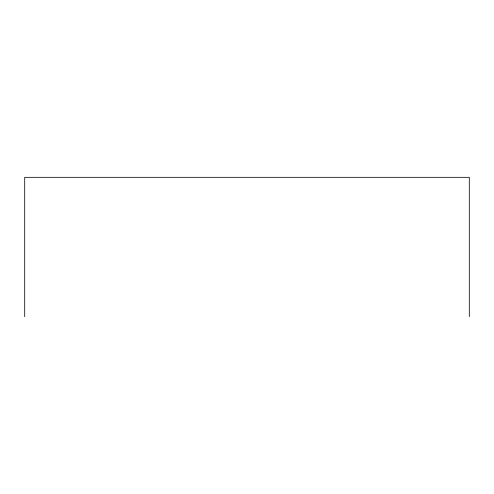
<?xml version="1.0" encoding="UTF-8"?>
<svg xmlns="http://www.w3.org/2000/svg" width="494" height="494" viewBox="0 0 494 494"><rect width="100%" height="100%" fill="white"/><g stroke="black" fill="none" stroke-linecap="round" stroke-linejoin="round"><path stroke-width="0.74" d="M469.3 316.673L469.3 177.327L24.7 177.327L24.7 316.673"/></g></svg>
